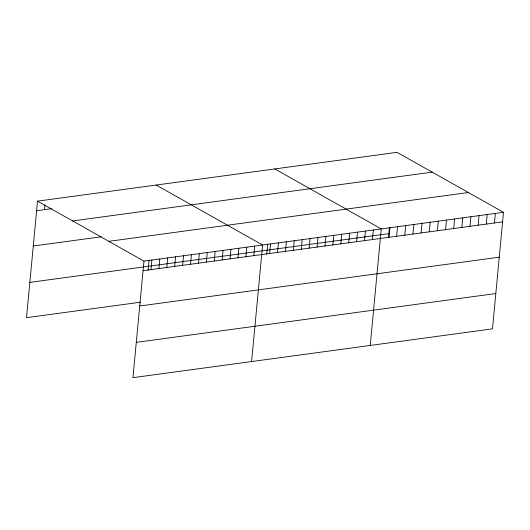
<?xml version="1.0" encoding="UTF-8"?>
<svg xmlns="http://www.w3.org/2000/svg" width="530" height="530" viewBox="0 0 530 530"><rect width="100%" height="100%" fill="white"/><g stroke="black" fill="none" stroke-linecap="round" stroke-linejoin="round"><path stroke-width="0.79" d="M37.517 201.148L143.968 261.131L132.951 377.658L492.483 328.852L503.5 212.318L397.05 152.342L37.517 201.148L26.5 317.682L140.404 302.219M44.52 209.641L44.97 204.858M148.102 270.287L149.056 260.217M150.97 269.618L151.878 260.058M158.881 268.544L159.788 258.978M166.791 267.471L167.692 257.905M174.701 266.398L175.602 256.831M182.611 265.325L183.512 255.758M190.522 264.251L191.423 254.685M198.432 263.178L199.333 253.612M206.342 262.105L207.243 252.538M214.252 261.032L215.153 251.465M222.156 259.952L223.064 250.392M230.066 258.878L230.974 249.319M237.977 257.805L238.884 248.245M245.887 256.732L246.794 247.165M253.797 255.659L254.705 246.092M251.598 361.553L262.615 245.019L156.165 185.043M266.749 254.181L267.703 244.105M269.618 253.512L270.519 243.946M277.528 252.439L278.429 242.873M285.438 251.366L286.339 241.799M293.348 250.292L294.249 240.726M301.259 249.219L302.16 239.653M309.169 248.146L310.07 238.579M317.079 247.066L317.98 237.506M324.983 245.993L325.89 236.433M332.893 244.92L333.801 235.36M340.803 243.846L341.711 234.28M348.714 242.773L349.621 233.207M356.624 241.7L357.531 232.133M364.534 240.627L365.442 231.06M372.444 239.553L373.352 229.987M370.245 345.447L381.255 228.914L274.805 168.938M388.503 237.374L389.411 227.807M388.993 237.586L389.941 227.509M396.652 236.267L397.56 226.701M404.801 235.161L405.708 225.594M412.95 234.055L413.857 224.488M421.098 232.948L422.006 223.382M429.254 231.842L430.155 222.275M437.402 230.735L438.303 221.169M445.551 229.629L446.452 220.063M453.7 228.523L454.601 218.956M461.849 227.416L462.75 217.85M469.997 226.31L470.905 216.744M478.146 225.204L479.054 215.637M486.295 224.097L487.202 214.531M494.444 222.991L495.351 213.424M36.61 210.715L51.642 208.674M72.643 220.944L432.175 172.131M33.277 246.013L101.296 236.777M108.835 241.335L468.374 192.523M143.968 261.131L503.5 212.318M29.839 282.384L389.371 233.571M143.06 270.691L502.599 221.885M139.728 305.989L499.26 257.183M136.29 342.36L495.822 293.547"/></g></svg>
